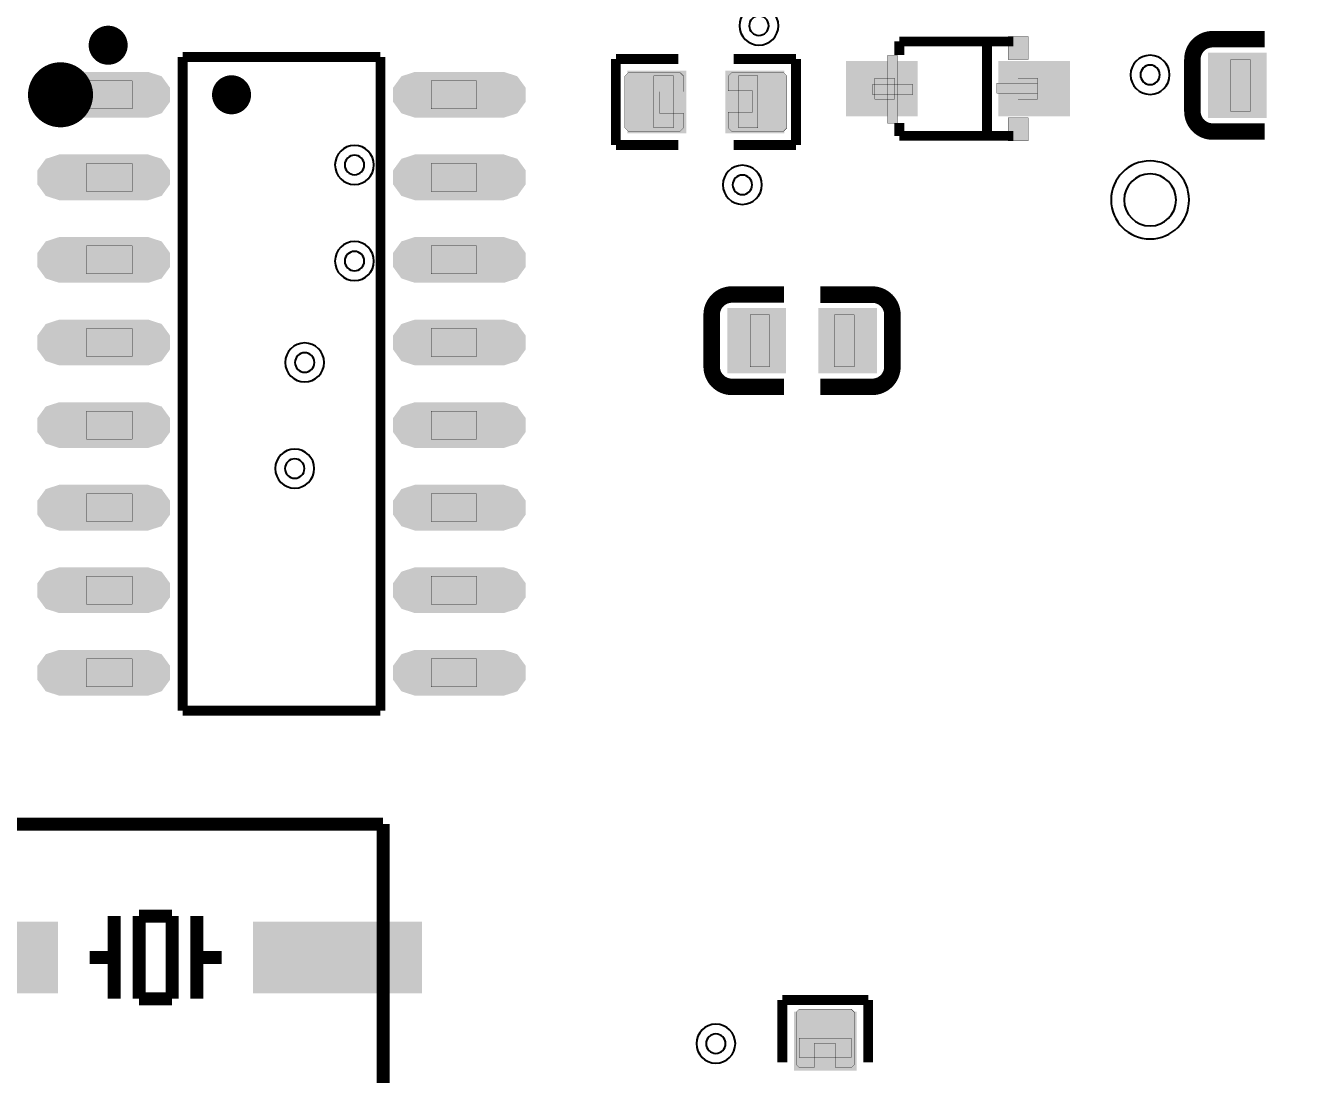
# Model space of a CAD drawing. Header units: millimetres. Extents: x -103 to 1, y -5 to 127.
# Drawn here: x -82.94 to -63.44, y 22.2 to 38.33 of the extents above; entities that cross this region are included whole.
import ezdxf

# ---------------------------------------------------------------- set-up
doc = ezdxf.new("R2010")
doc.units = ezdxf.units.MM
doc.header["$MEASUREMENT"] = 0
for name, color, linetype, true_color in [('Document-Layer', 7, 'Continuous', 0x6464ff), ('Hole-Layer', 7, 'Continuous', 0x222222), ('Multi-Layer', 7, 'Continuous', 0xc0c0c0), ('Pin-Soldering-Layer', 7, 'Continuous', 0xcc9999), ('Top-Layer', 7, 'Continuous', 0xff0000), ('Top-Paste-Mask-Layer', 7, 'Continuous', 0x808080), ('Top-Silkscreen-Layer', 7, 'Continuous', 0xffcc00), ('Top-Solder-Mask-Layer', 7, 'Continuous', 0x800080)]:
    doc.layers.add(name, color=color, linetype=linetype, true_color=true_color)

msp = doc.modelspace()

# ---------------------------------------------------------------- hatches: boundary and pattern name
at = {"layer": 'Document-Layer'}
for points in [[(-69.678, 36.831), (-69.678, 37.871), (-69.522, 37.871), (-69.522, 36.831)], [(-67.37, 37.291), (-67.37, 37.447), (-67.994, 37.447), (-67.994, 37.291)], [(-69.91, 37.271), (-69.91, 37.427), (-69.286, 37.427), (-69.286, 37.271)]]:
    msp.add_hatch(color=256, dxfattribs=at).paths.add_polyline_path(points)
at = {"layer": 'Pin-Soldering-Layer'}
for points in [[(-64.397, 37.012), (-64.397, 37.812), (-64.097, 37.812), (-64.097, 37.012)], [(-81.999, 37.482), (-81.299, 37.482), (-81.299, 37.052), (-81.999, 37.052)], [(-75.999, 37.482), (-76.699, 37.482), (-76.699, 37.052), (-75.999, 37.052)], [(-73.271, 37.557), (-73.271, 36.757), (-72.971, 36.757), (-72.971, 37.557)], [(-71.671, 37.557), (-71.671, 36.757), (-71.971, 36.757), (-71.971, 37.557)], [(-69.87, 37.201), (-69.87, 37.521), (-69.57, 37.521), (-69.57, 37.201)], [(-67.67, 37.201), (-67.67, 37.521), (-67.37, 37.521), (-67.37, 37.201)], [(-81.999, 36.212), (-81.299, 36.212), (-81.299, 35.782), (-81.999, 35.782)], [(-75.999, 36.212), (-76.699, 36.212), (-76.699, 35.782), (-75.999, 35.782)], [(-81.999, 34.942), (-81.299, 34.942), (-81.299, 34.512), (-81.999, 34.512)], [(-75.999, 34.942), (-76.699, 34.942), (-76.699, 34.512), (-75.999, 34.512)], [(-71.792, 33.885), (-71.792, 33.085), (-71.492, 33.085), (-71.492, 33.885)], [(-70.192, 33.885), (-70.192, 33.085), (-70.492, 33.085), (-70.492, 33.885)], [(-81.999, 33.672), (-81.299, 33.672), (-81.299, 33.242), (-81.999, 33.242)], [(-75.999, 33.672), (-76.699, 33.672), (-76.699, 33.242), (-75.999, 33.242)], [(-81.999, 32.402), (-81.299, 32.402), (-81.299, 31.972), (-81.999, 31.972)], [(-75.999, 32.402), (-76.699, 32.402), (-76.699, 31.972), (-75.999, 31.972)], [(-81.999, 31.132), (-81.299, 31.132), (-81.299, 30.702), (-81.999, 30.702)], [(-75.999, 31.132), (-76.699, 31.132), (-76.699, 30.702), (-75.999, 30.702)], [(-81.999, 29.862), (-81.299, 29.862), (-81.299, 29.432), (-81.999, 29.432)], [(-75.999, 29.862), (-76.699, 29.862), (-76.699, 29.432), (-75.999, 29.432)], [(-81.999, 28.592), (-81.299, 28.592), (-81.299, 28.162), (-81.999, 28.162)], [(-75.999, 28.592), (-76.699, 28.592), (-76.699, 28.162), (-75.999, 28.162)], [(-71.035, 22.759), (-70.235, 22.759), (-70.235, 22.459), (-71.035, 22.459)]]:
    msp.add_hatch(color=256, dxfattribs=at).paths.add_polyline_path(points)
at = {"layer": 'Top-Layer'}
for points in [[(-64.697, 36.962), (-64.697, 37.862), (-63.897, 37.862), (-63.897, 36.962)], [(-69.267, 37.736), (-69.267, 36.986), (-70.267, 36.986), (-70.267, 37.736)], [(-66.922, 37.736), (-66.922, 36.986), (-67.922, 36.986), (-67.922, 37.736)], [(-82.419, 36.966), (-82.632, 37.054), (-82.72, 37.267), (-82.632, 37.48), (-82.419, 37.568), (-81.05, 37.568), (-80.837, 37.48), (-80.749, 37.267), (-80.837, 37.054), (-81.05, 36.966)], [(-76.948, 36.966), (-77.161, 37.054), (-77.249, 37.267), (-77.161, 37.48), (-76.948, 37.568), (-75.579, 37.568), (-75.366, 37.48), (-75.278, 37.267), (-75.366, 37.054), (-75.579, 36.966)], [(-72.821, 37.589), (-72.821, 36.725), (-73.627, 36.725), (-73.627, 37.589)], [(-71.314, 37.589), (-71.314, 36.725), (-72.121, 36.725), (-72.121, 37.589)], [(-82.419, 35.696), (-82.632, 35.784), (-82.72, 35.997), (-82.632, 36.21), (-82.419, 36.298), (-81.05, 36.298), (-80.837, 36.21), (-80.749, 35.997), (-80.837, 35.784), (-81.05, 35.696)], [(-76.948, 35.696), (-77.161, 35.784), (-77.249, 35.997), (-77.161, 36.21), (-76.948, 36.298), (-75.579, 36.298), (-75.366, 36.21), (-75.278, 35.997), (-75.366, 35.784), (-75.579, 35.696)], [(-82.419, 34.426), (-82.632, 34.514), (-82.72, 34.727), (-82.632, 34.94), (-82.419, 35.028), (-81.05, 35.028), (-80.837, 34.94), (-80.749, 34.727), (-80.837, 34.514), (-81.05, 34.426)], [(-76.948, 34.426), (-77.161, 34.514), (-77.249, 34.727), (-77.161, 34.94), (-76.948, 35.028), (-75.579, 35.028), (-75.366, 34.94), (-75.278, 34.727), (-75.366, 34.514), (-75.579, 34.426)], [(-71.292, 33.935), (-71.292, 33.035), (-72.092, 33.035), (-72.092, 33.935)], [(-69.892, 33.935), (-69.892, 33.035), (-70.692, 33.035), (-70.692, 33.935)], [(-82.419, 33.156), (-82.632, 33.244), (-82.72, 33.457), (-82.632, 33.67), (-82.419, 33.758), (-81.05, 33.758), (-80.837, 33.67), (-80.749, 33.457), (-80.837, 33.244), (-81.05, 33.156)], [(-76.948, 33.156), (-77.161, 33.244), (-77.249, 33.457), (-77.161, 33.67), (-76.948, 33.758), (-75.579, 33.758), (-75.366, 33.67), (-75.278, 33.457), (-75.366, 33.244), (-75.579, 33.156)], [(-82.419, 31.886), (-82.632, 31.974), (-82.72, 32.187), (-82.632, 32.4), (-82.419, 32.488), (-81.05, 32.488), (-80.837, 32.4), (-80.749, 32.187), (-80.837, 31.974), (-81.05, 31.886)], [(-76.948, 31.886), (-77.161, 31.974), (-77.249, 32.187), (-77.161, 32.4), (-76.948, 32.488), (-75.579, 32.488), (-75.366, 32.4), (-75.278, 32.187), (-75.366, 31.974), (-75.579, 31.886)], [(-82.419, 30.616), (-82.632, 30.704), (-82.72, 30.917), (-82.632, 31.13), (-82.419, 31.218), (-81.05, 31.218), (-80.837, 31.13), (-80.749, 30.917), (-80.837, 30.704), (-81.05, 30.616)], [(-76.948, 30.616), (-77.161, 30.704), (-77.249, 30.917), (-77.161, 31.13), (-76.948, 31.218), (-75.579, 31.218), (-75.366, 31.13), (-75.278, 30.917), (-75.366, 30.704), (-75.579, 30.616)], [(-82.419, 29.346), (-82.632, 29.434), (-82.72, 29.647), (-82.632, 29.86), (-82.419, 29.948), (-81.05, 29.948), (-80.837, 29.86), (-80.749, 29.647), (-80.837, 29.434), (-81.05, 29.346)], [(-76.948, 29.346), (-77.161, 29.434), (-77.249, 29.647), (-77.161, 29.86), (-76.948, 29.948), (-75.579, 29.948), (-75.366, 29.86), (-75.278, 29.647), (-75.366, 29.434), (-75.579, 29.346)], [(-82.419, 28.076), (-82.632, 28.164), (-82.72, 28.377), (-82.632, 28.59), (-82.419, 28.678), (-81.05, 28.678), (-80.837, 28.59), (-80.749, 28.377), (-80.837, 28.164), (-81.05, 28.076)], [(-76.948, 28.076), (-77.161, 28.164), (-77.249, 28.377), (-77.161, 28.59), (-76.948, 28.678), (-75.579, 28.678), (-75.366, 28.59), (-75.278, 28.377), (-75.366, 28.164), (-75.579, 28.076)], [(-82.487, 24.499), (-82.487, 23.499), (-84.987, 23.499), (-84.987, 24.499)], [(-76.887, 24.499), (-76.887, 23.499), (-79.387, 23.499), (-79.387, 24.499)], [(-71.067, 23.115), (-70.203, 23.115), (-70.203, 22.309), (-71.067, 22.309)]]:
    msp.add_hatch(color=256, dxfattribs=at).paths.add_polyline_path(points)
at = {"layer": 'Top-Paste-Mask-Layer'}
for points in [[(-64.697, 36.962), (-64.697, 37.862), (-63.897, 37.862), (-63.897, 36.962)], [(-69.267, 37.736), (-69.267, 36.986), (-70.267, 36.986), (-70.267, 37.736)], [(-66.922, 37.736), (-66.922, 36.986), (-67.922, 36.986), (-67.922, 37.736)], [(-82.419, 36.966), (-82.632, 37.054), (-82.72, 37.267), (-82.632, 37.48), (-82.419, 37.568), (-81.05, 37.568), (-80.837, 37.48), (-80.749, 37.267), (-80.837, 37.054), (-81.05, 36.966)], [(-76.948, 36.966), (-77.161, 37.054), (-77.249, 37.267), (-77.161, 37.48), (-76.948, 37.568), (-75.579, 37.568), (-75.366, 37.48), (-75.278, 37.267), (-75.366, 37.054), (-75.579, 36.966)], [(-73.666, 36.707), (-72.866, 36.707), (-72.816, 36.757), (-72.816, 36.985), (-73.186, 36.985), (-73.186, 37.315), (-72.816, 37.315), (-72.816, 37.557), (-72.866, 37.607), (-73.666, 37.607), (-73.716, 37.557), (-73.716, 36.757)], [(-71.276, 37.607), (-72.076, 37.607), (-72.126, 37.557), (-72.126, 37.329), (-71.756, 37.329), (-71.756, 36.999), (-72.126, 36.999), (-72.126, 36.757), (-72.076, 36.707), (-71.276, 36.707), (-71.226, 36.757), (-71.226, 37.557)], [(-82.419, 35.696), (-82.632, 35.784), (-82.72, 35.997), (-82.632, 36.21), (-82.419, 36.298), (-81.05, 36.298), (-80.837, 36.21), (-80.749, 35.997), (-80.837, 35.784), (-81.05, 35.696)], [(-76.948, 35.696), (-77.161, 35.784), (-77.249, 35.997), (-77.161, 36.21), (-76.948, 36.298), (-75.579, 36.298), (-75.366, 36.21), (-75.278, 35.997), (-75.366, 35.784), (-75.579, 35.696)], [(-82.419, 34.426), (-82.632, 34.514), (-82.72, 34.727), (-82.632, 34.94), (-82.419, 35.028), (-81.05, 35.028), (-80.837, 34.94), (-80.749, 34.727), (-80.837, 34.514), (-81.05, 34.426)], [(-76.948, 34.426), (-77.161, 34.514), (-77.249, 34.727), (-77.161, 34.94), (-76.948, 35.028), (-75.579, 35.028), (-75.366, 34.94), (-75.278, 34.727), (-75.366, 34.514), (-75.579, 34.426)], [(-71.292, 33.935), (-71.292, 33.035), (-72.092, 33.035), (-72.092, 33.935)], [(-69.892, 33.935), (-69.892, 33.035), (-70.692, 33.035), (-70.692, 33.935)], [(-82.419, 33.156), (-82.632, 33.244), (-82.72, 33.457), (-82.632, 33.67), (-82.419, 33.758), (-81.05, 33.758), (-80.837, 33.67), (-80.749, 33.457), (-80.837, 33.244), (-81.05, 33.156)], [(-76.948, 33.156), (-77.161, 33.244), (-77.249, 33.457), (-77.161, 33.67), (-76.948, 33.758), (-75.579, 33.758), (-75.366, 33.67), (-75.278, 33.457), (-75.366, 33.244), (-75.579, 33.156)], [(-82.419, 31.886), (-82.632, 31.974), (-82.72, 32.187), (-82.632, 32.4), (-82.419, 32.488), (-81.05, 32.488), (-80.837, 32.4), (-80.749, 32.187), (-80.837, 31.974), (-81.05, 31.886)], [(-76.948, 31.886), (-77.161, 31.974), (-77.249, 32.187), (-77.161, 32.4), (-76.948, 32.488), (-75.579, 32.488), (-75.366, 32.4), (-75.278, 32.187), (-75.366, 31.974), (-75.579, 31.886)], [(-82.419, 30.616), (-82.632, 30.704), (-82.72, 30.917), (-82.632, 31.13), (-82.419, 31.218), (-81.05, 31.218), (-80.837, 31.13), (-80.749, 30.917), (-80.837, 30.704), (-81.05, 30.616)], [(-76.948, 30.616), (-77.161, 30.704), (-77.249, 30.917), (-77.161, 31.13), (-76.948, 31.218), (-75.579, 31.218), (-75.366, 31.13), (-75.278, 30.917), (-75.366, 30.704), (-75.579, 30.616)], [(-82.419, 29.346), (-82.632, 29.434), (-82.72, 29.647), (-82.632, 29.86), (-82.419, 29.948), (-81.05, 29.948), (-80.837, 29.86), (-80.749, 29.647), (-80.837, 29.434), (-81.05, 29.346)], [(-76.948, 29.346), (-77.161, 29.434), (-77.249, 29.647), (-77.161, 29.86), (-76.948, 29.948), (-75.579, 29.948), (-75.366, 29.86), (-75.278, 29.647), (-75.366, 29.434), (-75.579, 29.346)], [(-82.419, 28.076), (-82.632, 28.164), (-82.72, 28.377), (-82.632, 28.59), (-82.419, 28.678), (-81.05, 28.678), (-80.837, 28.59), (-80.749, 28.377), (-80.837, 28.164), (-81.05, 28.076)], [(-76.948, 28.076), (-77.161, 28.164), (-77.249, 28.377), (-77.161, 28.59), (-76.948, 28.678), (-75.579, 28.678), (-75.366, 28.59), (-75.278, 28.377), (-75.366, 28.164), (-75.579, 28.076)], [(-82.487, 24.499), (-82.487, 23.499), (-84.987, 23.499), (-84.987, 24.499)], [(-76.887, 24.499), (-76.887, 23.499), (-79.387, 23.499), (-79.387, 24.499)], [(-71.085, 23.154), (-71.085, 22.354), (-71.035, 22.304), (-70.807, 22.304), (-70.807, 22.674), (-70.477, 22.674), (-70.477, 22.304), (-70.235, 22.304), (-70.185, 22.354), (-70.185, 23.154), (-70.235, 23.204), (-71.035, 23.204)]]:
    msp.add_hatch(color=256, dxfattribs=at).paths.add_polyline_path(points)
at = {"layer": 'Top-Silkscreen-Layer'}
for points in [[(-67.82, 38.163), (-67.82, 37.811), (-67.515, 37.811), (-67.515, 38.163)], [(-67.82, 36.559), (-67.82, 36.911), (-67.515, 36.911), (-67.515, 36.559)]]:
    msp.add_hatch(color=256, dxfattribs=at).paths.add_polyline_path(points)
at = {"layer": 'Top-Solder-Mask-Layer'}
for points in [[(-64.748, 36.911), (-64.748, 37.913), (-63.846, 37.913), (-63.846, 36.911)], [(-72.77, 37.64), (-72.77, 36.674), (-73.678, 36.674), (-73.678, 37.64)], [(-71.263, 37.64), (-71.263, 36.674), (-72.171, 36.674), (-72.171, 37.64)], [(-69.216, 37.787), (-69.216, 36.935), (-70.318, 36.935), (-70.318, 37.787)], [(-66.871, 37.787), (-66.871, 36.935), (-67.973, 36.935), (-67.973, 37.787)], [(-82.419, 36.915), (-82.626, 36.982), (-82.754, 37.158), (-82.754, 37.376), (-82.626, 37.552), (-82.419, 37.619), (-81.05, 37.619), (-80.843, 37.552), (-80.715, 37.376), (-80.715, 37.158), (-80.843, 36.982), (-81.05, 36.915)], [(-76.948, 36.915), (-77.155, 36.982), (-77.283, 37.158), (-77.283, 37.376), (-77.155, 37.552), (-76.948, 37.619), (-75.579, 37.619), (-75.372, 37.552), (-75.244, 37.376), (-75.244, 37.158), (-75.372, 36.982), (-75.579, 36.915)], [(-82.419, 35.645), (-82.626, 35.712), (-82.754, 35.888), (-82.754, 36.106), (-82.626, 36.282), (-82.419, 36.349), (-81.05, 36.349), (-80.843, 36.282), (-80.715, 36.106), (-80.715, 35.888), (-80.843, 35.712), (-81.05, 35.645)], [(-76.948, 35.645), (-77.155, 35.712), (-77.283, 35.888), (-77.283, 36.106), (-77.155, 36.282), (-76.948, 36.349), (-75.579, 36.349), (-75.372, 36.282), (-75.244, 36.106), (-75.244, 35.888), (-75.372, 35.712), (-75.579, 35.645)], [(-82.419, 34.375), (-82.626, 34.442), (-82.754, 34.618), (-82.754, 34.836), (-82.626, 35.012), (-82.419, 35.079), (-81.05, 35.079), (-80.843, 35.012), (-80.715, 34.836), (-80.715, 34.618), (-80.843, 34.442), (-81.05, 34.375)], [(-76.948, 34.375), (-77.155, 34.442), (-77.283, 34.618), (-77.283, 34.836), (-77.155, 35.012), (-76.948, 35.079), (-75.579, 35.079), (-75.372, 35.012), (-75.244, 34.836), (-75.244, 34.618), (-75.372, 34.442), (-75.579, 34.375)], [(-71.241, 33.986), (-71.241, 32.984), (-72.143, 32.984), (-72.143, 33.986)], [(-69.841, 33.986), (-69.841, 32.984), (-70.743, 32.984), (-70.743, 33.986)], [(-82.419, 33.105), (-82.626, 33.172), (-82.754, 33.348), (-82.754, 33.566), (-82.626, 33.742), (-82.419, 33.809), (-81.05, 33.809), (-80.843, 33.742), (-80.715, 33.566), (-80.715, 33.348), (-80.843, 33.172), (-81.05, 33.105)], [(-76.948, 33.105), (-77.155, 33.172), (-77.283, 33.348), (-77.283, 33.566), (-77.155, 33.742), (-76.948, 33.809), (-75.579, 33.809), (-75.372, 33.742), (-75.244, 33.566), (-75.244, 33.348), (-75.372, 33.172), (-75.579, 33.105)], [(-82.419, 31.835), (-82.626, 31.902), (-82.754, 32.078), (-82.754, 32.296), (-82.626, 32.472), (-82.419, 32.539), (-81.05, 32.539), (-80.843, 32.472), (-80.715, 32.296), (-80.715, 32.078), (-80.843, 31.902), (-81.05, 31.835)], [(-76.948, 31.835), (-77.155, 31.902), (-77.283, 32.078), (-77.283, 32.296), (-77.155, 32.472), (-76.948, 32.539), (-75.579, 32.539), (-75.372, 32.472), (-75.244, 32.296), (-75.244, 32.078), (-75.372, 31.902), (-75.579, 31.835)], [(-82.419, 30.565), (-82.626, 30.632), (-82.754, 30.808), (-82.754, 31.026), (-82.626, 31.202), (-82.419, 31.269), (-81.05, 31.269), (-80.843, 31.202), (-80.715, 31.026), (-80.715, 30.808), (-80.843, 30.632), (-81.05, 30.565)], [(-76.948, 30.565), (-77.155, 30.632), (-77.283, 30.808), (-77.283, 31.026), (-77.155, 31.202), (-76.948, 31.269), (-75.579, 31.269), (-75.372, 31.202), (-75.244, 31.026), (-75.244, 30.808), (-75.372, 30.632), (-75.579, 30.565)], [(-82.419, 29.295), (-82.626, 29.362), (-82.754, 29.538), (-82.754, 29.756), (-82.626, 29.932), (-82.419, 29.999), (-81.05, 29.999), (-80.843, 29.932), (-80.715, 29.756), (-80.715, 29.538), (-80.843, 29.362), (-81.05, 29.295)], [(-76.948, 29.295), (-77.155, 29.362), (-77.283, 29.538), (-77.283, 29.756), (-77.155, 29.932), (-76.948, 29.999), (-75.579, 29.999), (-75.372, 29.932), (-75.244, 29.756), (-75.244, 29.538), (-75.372, 29.362), (-75.579, 29.295)], [(-82.419, 28.025), (-82.626, 28.092), (-82.754, 28.268), (-82.754, 28.486), (-82.626, 28.662), (-82.419, 28.729), (-81.05, 28.729), (-80.843, 28.662), (-80.715, 28.486), (-80.715, 28.268), (-80.843, 28.092), (-81.05, 28.025)], [(-76.948, 28.025), (-77.155, 28.092), (-77.283, 28.268), (-77.283, 28.486), (-77.155, 28.662), (-76.948, 28.729), (-75.579, 28.729), (-75.372, 28.662), (-75.244, 28.486), (-75.244, 28.268), (-75.372, 28.092), (-75.579, 28.025)], [(-82.436, 24.55), (-82.436, 23.448), (-85.038, 23.448), (-85.038, 24.55)], [(-76.836, 24.55), (-76.836, 23.448), (-79.438, 23.448), (-79.438, 24.55)], [(-71.118, 23.166), (-70.152, 23.166), (-70.152, 22.258), (-71.118, 22.258)]]:
    msp.add_hatch(color=256, dxfattribs=at).paths.add_polyline_path(points)

# ---------------------------------------------------------------- linework, layer by layer
at = {"layer": 'Document-Layer', "const_width": 0.00508}
for points in [[(-69.678, 36.831), (-69.678, 37.871), (-69.522, 37.871), (-69.522, 36.831)], [(-67.37, 37.291), (-67.37, 37.447), (-67.994, 37.447), (-67.994, 37.291)], [(-69.91, 37.271), (-69.91, 37.427), (-69.286, 37.427), (-69.286, 37.271)]]:
    msp.add_lwpolyline(points, close=True, dxfattribs=at)
at = {"layer": 'Document-Layer', "const_width": 0.5}
msp.add_lwpolyline([(-82.649, 37.267, 1), (-82.149, 37.267), (-82.149, 37.267, 1), (-82.649, 37.267)], format="xyb", dxfattribs=at)
msp.add_lwpolyline([(-82.649, 37.267, 1), (-82.149, 37.267), (-82.149, 37.267, 1), (-82.649, 37.267)], format="xyb", dxfattribs=at)
at = {"layer": 'Hole-Layer'}
for points in [[(-71.805, 38.33, 1), (-71.505, 38.33), (-71.505, 38.33, 1), (-71.805, 38.33)], [(-65.788, 37.574, 1), (-65.488, 37.574), (-65.488, 37.574, 1), (-65.788, 37.574)], [(-78.027, 36.188, 1), (-77.727, 36.188), (-77.727, 36.188, 1), (-78.027, 36.188)], [(-72.06, 35.882, 1), (-71.76, 35.882), (-71.76, 35.882, 1), (-72.06, 35.882)], [(-78.027, 34.709, 1), (-77.727, 34.709), (-77.727, 34.709, 1), (-78.027, 34.709)], [(-78.793, 33.15, 1), (-78.493, 33.15), (-78.493, 33.15, 1), (-78.793, 33.15)], [(-78.946, 31.518, 1), (-78.646, 31.518), (-78.646, 31.518, 1), (-78.946, 31.518)], [(-72.468, 22.673, 1), (-72.168, 22.673), (-72.168, 22.673, 1), (-72.468, 22.673)]]:
    msp.add_lwpolyline(points, format="xyb", dxfattribs=at)
msp.add_lwpolyline([(-66.038, 35.65, 1), (-65.238, 35.65, 1)], format="xyb", close=True, dxfattribs=at)
at = {"layer": 'Multi-Layer'}
for points in [[(-71.955, 38.33, 1), (-71.355, 38.33, 1)], [(-65.938, 37.574, 1), (-65.338, 37.574, 1)], [(-78.177, 36.188, 1), (-77.577, 36.188, 1)], [(-72.21, 35.882, 1), (-71.61, 35.882, 1)], [(-66.238, 35.65, 1), (-65.038, 35.65, 1)], [(-78.177, 34.709, 1), (-77.577, 34.709, 1)], [(-78.943, 33.15, 1), (-78.343, 33.15, 1)], [(-79.096, 31.518, 1), (-78.496, 31.518, 1)], [(-72.618, 22.673, 1), (-72.018, 22.673, 1)]]:
    msp.add_lwpolyline(points, format="xyb", close=True, dxfattribs=at)
at = {"layer": 'Pin-Soldering-Layer', "const_width": 0.00508}
for points in [[(-64.397, 37.012), (-64.397, 37.812), (-64.097, 37.812), (-64.097, 37.012)], [(-81.999, 37.482), (-81.299, 37.482), (-81.299, 37.052), (-81.999, 37.052)], [(-75.999, 37.482), (-76.699, 37.482), (-76.699, 37.052), (-75.999, 37.052)], [(-73.271, 37.557), (-73.271, 36.757), (-72.971, 36.757), (-72.971, 37.557)], [(-71.671, 37.557), (-71.671, 36.757), (-71.971, 36.757), (-71.971, 37.557)], [(-69.87, 37.201), (-69.87, 37.521), (-69.57, 37.521), (-69.57, 37.201)], [(-67.67, 37.201), (-67.67, 37.521), (-67.37, 37.521), (-67.37, 37.201)], [(-81.999, 36.212), (-81.299, 36.212), (-81.299, 35.782), (-81.999, 35.782)], [(-75.999, 36.212), (-76.699, 36.212), (-76.699, 35.782), (-75.999, 35.782)], [(-81.999, 34.942), (-81.299, 34.942), (-81.299, 34.512), (-81.999, 34.512)], [(-75.999, 34.942), (-76.699, 34.942), (-76.699, 34.512), (-75.999, 34.512)], [(-71.792, 33.885), (-71.792, 33.085), (-71.492, 33.085), (-71.492, 33.885)], [(-70.192, 33.885), (-70.192, 33.085), (-70.492, 33.085), (-70.492, 33.885)], [(-81.999, 33.672), (-81.299, 33.672), (-81.299, 33.242), (-81.999, 33.242)], [(-75.999, 33.672), (-76.699, 33.672), (-76.699, 33.242), (-75.999, 33.242)], [(-81.999, 32.402), (-81.299, 32.402), (-81.299, 31.972), (-81.999, 31.972)], [(-75.999, 32.402), (-76.699, 32.402), (-76.699, 31.972), (-75.999, 31.972)], [(-81.999, 31.132), (-81.299, 31.132), (-81.299, 30.702), (-81.999, 30.702)], [(-75.999, 31.132), (-76.699, 31.132), (-76.699, 30.702), (-75.999, 30.702)], [(-81.999, 29.862), (-81.299, 29.862), (-81.299, 29.432), (-81.999, 29.432)], [(-75.999, 29.862), (-76.699, 29.862), (-76.699, 29.432), (-75.999, 29.432)], [(-81.999, 28.592), (-81.299, 28.592), (-81.299, 28.162), (-81.999, 28.162)], [(-75.999, 28.592), (-76.699, 28.592), (-76.699, 28.162), (-75.999, 28.162)], [(-71.035, 22.759), (-70.235, 22.759), (-70.235, 22.459), (-71.035, 22.459)]]:
    msp.add_lwpolyline(points, close=True, dxfattribs=at)
at = {"layer": 'Top-Paste-Mask-Layer', "const_width": 0.00508}
for points in [[(-73.666, 36.707), (-72.866, 36.707), (-72.816, 36.757), (-72.816, 36.985), (-73.186, 36.985), (-73.186, 37.315), (-72.816, 37.315), (-72.816, 37.557), (-72.866, 37.607), (-73.666, 37.607), (-73.716, 37.557), (-73.716, 36.757)], [(-71.276, 37.607), (-72.076, 37.607), (-72.126, 37.557), (-72.126, 37.329), (-71.756, 37.329), (-71.756, 36.999), (-72.126, 36.999), (-72.126, 36.757), (-72.076, 36.707), (-71.276, 36.707), (-71.226, 36.757), (-71.226, 37.557)], [(-71.085, 23.154), (-71.085, 22.354), (-71.035, 22.304), (-70.807, 22.304), (-70.807, 22.674), (-70.477, 22.674), (-70.477, 22.304), (-70.235, 22.304), (-70.185, 22.354), (-70.185, 23.154), (-70.235, 23.204), (-71.035, 23.204)]]:
    msp.add_lwpolyline(points, close=True, dxfattribs=at)
at = {"layer": 'Top-Silkscreen-Layer'}
for points, const_width in [([(-81.816, 38.029, 1), (-81.516, 38.029), (-81.516, 38.029, 1), (-81.816, 38.029)], 0.3), ([(-81.816, 38.029, 1), (-81.516, 38.029), (-81.516, 38.029, 1), (-81.816, 38.029)], 0.3), ([(-64.987, 37.812, -0.414), (-64.677, 38.122)], 0.254), ([(-64.987, 37.812, -0.414), (-64.677, 38.122)], 0.254), ([(-79.918, 37.267, 1), (-79.618, 37.267), (-79.618, 37.267, 1), (-79.918, 37.267)], 0.3), ([(-79.918, 37.267, 1), (-79.618, 37.267), (-79.618, 37.267, 1), (-79.918, 37.267)], 0.3), ([(-64.677, 36.702, -0.414), (-64.987, 37.012)], 0.254), ([(-64.677, 36.702, -0.414), (-64.987, 37.012)], 0.254), ([(-72.382, 33.885, -0.414), (-72.072, 34.195)], 0.254), ([(-72.382, 33.885, -0.414), (-72.072, 34.195)], 0.254), ([(-69.912, 34.194, -0.414), (-69.602, 33.885)], 0.254), ([(-69.912, 34.194, -0.414), (-69.602, 33.885)], 0.254), ([(-72.072, 32.775, -0.414), (-72.382, 33.085)], 0.254), ([(-72.072, 32.775, -0.414), (-72.382, 33.085)], 0.254), ([(-69.602, 33.085, -0.414), (-69.912, 32.775)], 0.254), ([(-69.602, 33.085, -0.414), (-69.912, 32.775)], 0.254)]:
    msp.add_lwpolyline(points, format="xyb", dxfattribs=dict(at, const_width=const_width))
for points, const_width in [([(-63.877, 38.122), (-64.677, 38.122)], 0.254), ([(-63.877, 38.122), (-64.677, 38.122)], 0.254), ([(-69.496, 38.087), (-69.496, 37.881)], 0.152), ([(-67.743, 38.087), (-69.496, 38.087)], 0.152), ([(-69.496, 38.087), (-69.496, 37.881)], 0.152), ([(-67.743, 38.087), (-69.496, 38.087)], 0.152), ([(-68.148, 36.635), (-68.148, 38.087)], 0.152), ([(-68.148, 36.635), (-68.148, 38.087)], 0.152), ([(-80.52, 37.848), (-77.477, 37.848)], 0.152), ([(-80.52, 27.796), (-80.52, 37.848)], 0.152), ([(-80.52, 37.848), (-77.477, 37.848)], 0.152), ([(-80.52, 27.796), (-80.52, 37.848)], 0.152), ([(-77.477, 37.848), (-77.477, 27.796)], 0.152), ([(-77.477, 37.848), (-77.477, 27.796)], 0.152), ([(-72.897, 37.818), (-73.856, 37.818)], 0.152), ([(-73.856, 37.818), (-73.856, 36.496)], 0.152), ([(-72.897, 37.818), (-73.856, 37.818)], 0.152), ([(-73.856, 37.818), (-73.856, 36.496)], 0.152), ([(-72.045, 37.818), (-71.086, 37.818)], 0.152), ([(-72.045, 37.818), (-71.086, 37.818)], 0.152), ([(-71.086, 37.818), (-71.086, 36.496)], 0.152), ([(-71.086, 37.818), (-71.086, 36.496)], 0.152), ([(-64.987, 37.012), (-64.987, 37.812)], 0.254), ([(-64.987, 37.012), (-64.987, 37.812)], 0.254), ([(-69.496, 36.635), (-69.496, 36.831)], 0.152), ([(-69.496, 36.635), (-69.496, 36.831)], 0.152), ([(-67.743, 36.635), (-69.496, 36.635)], 0.152), ([(-67.743, 36.635), (-69.496, 36.635)], 0.152), ([(-63.877, 36.702), (-64.677, 36.702)], 0.254), ([(-63.877, 36.702), (-64.677, 36.702)], 0.254), ([(-73.856, 36.496), (-72.897, 36.496)], 0.152), ([(-73.856, 36.496), (-72.897, 36.496)], 0.152), ([(-71.086, 36.496), (-72.045, 36.496)], 0.152), ([(-71.086, 36.496), (-72.045, 36.496)], 0.152), ([(-71.272, 34.195), (-72.072, 34.195)], 0.254), ([(-71.272, 34.195), (-72.072, 34.195)], 0.254), ([(-70.712, 34.194), (-69.912, 34.194)], 0.254), ([(-70.712, 34.194), (-69.912, 34.194)], 0.254), ([(-72.382, 33.085), (-72.382, 33.885)], 0.254), ([(-72.382, 33.085), (-72.382, 33.885)], 0.254), ([(-69.602, 33.885), (-69.602, 33.085)], 0.254), ([(-69.602, 33.885), (-69.602, 33.085)], 0.254), ([(-71.272, 32.775), (-72.072, 32.775)], 0.254), ([(-71.272, 32.775), (-72.072, 32.775)], 0.254), ([(-70.712, 32.775), (-69.912, 32.775)], 0.254), ([(-70.712, 32.775), (-69.912, 32.775)], 0.254), ([(-77.477, 27.796), (-80.52, 27.796)], 0.152), ([(-77.477, 27.796), (-80.52, 27.796)], 0.152), ([(-84.437, 26.049), (-77.437, 26.049)], 0.2), ([(-84.437, 26.049), (-77.437, 26.049)], 0.2), ([(-77.437, 21.949), (-77.437, 26.049)], 0.2), ([(-77.437, 21.949), (-77.437, 26.049)], 0.2), ([(-81.572, 23.999), (-81.572, 24.634)], 0.2), ([(-81.572, 23.999), (-81.572, 24.634)], 0.2), ([(-81.191, 24.634), (-80.683, 24.634)], 0.2), ([(-81.191, 23.364), (-81.191, 24.634)], 0.2), ([(-81.191, 24.634), (-80.683, 24.634)], 0.2), ([(-81.191, 23.364), (-81.191, 24.634)], 0.2), ([(-80.683, 23.364), (-80.683, 24.634)], 0.2), ([(-80.683, 23.364), (-80.683, 24.634)], 0.2), ([(-80.302, 23.999), (-80.302, 24.634)], 0.2), ([(-80.302, 23.999), (-80.302, 24.634)], 0.2), ([(-81.953, 23.999), (-81.572, 23.999)], 0.2), ([(-81.953, 23.999), (-81.572, 23.999)], 0.2), ([(-81.572, 23.364), (-81.572, 23.999)], 0.2), ([(-81.572, 23.364), (-81.572, 23.999)], 0.2), ([(-80.302, 23.999), (-79.921, 23.999)], 0.2), ([(-80.302, 23.364), (-80.302, 23.999)], 0.2), ([(-80.302, 23.999), (-79.921, 23.999)], 0.2), ([(-80.302, 23.364), (-80.302, 23.999)], 0.2), ([(-81.191, 23.364), (-80.683, 23.364)], 0.2), ([(-81.191, 23.364), (-80.683, 23.364)], 0.2), ([(-71.295, 22.385), (-71.295, 23.344)], 0.152), ([(-71.295, 23.344), (-69.974, 23.344)], 0.152), ([(-71.295, 22.385), (-71.295, 23.344)], 0.152), ([(-71.295, 23.344), (-69.974, 23.344)], 0.152), ([(-69.974, 23.344), (-69.974, 22.385)], 0.152), ([(-69.974, 23.344), (-69.974, 22.385)], 0.152)]:
    msp.add_lwpolyline(points, dxfattribs=dict(at, const_width=const_width))
at = {"layer": 'Top-Silkscreen-Layer', "const_width": 0.00508}
for points in [[(-67.82, 38.163), (-67.82, 37.811), (-67.515, 37.811), (-67.515, 38.163)], [(-67.82, 36.559), (-67.82, 36.911), (-67.515, 36.911), (-67.515, 36.559)]]:
    msp.add_lwpolyline(points, close=True, dxfattribs=at)

doc.saveas('drawing.dxf')
